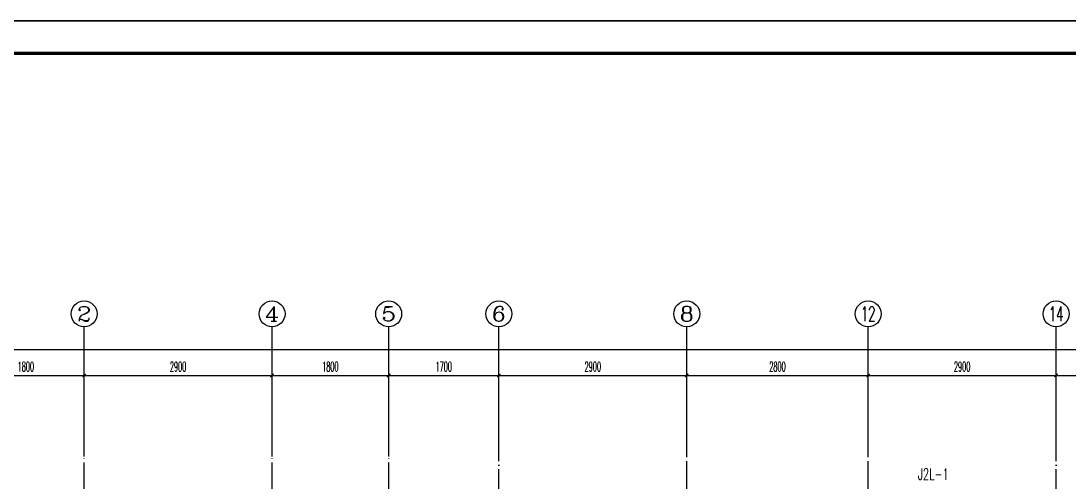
# Model space of a CAD drawing. Extents: x 27938 to 1507990, y 110129 to 923079.
# Drawn here: x 1202089 to 1218264, y 594682 to 601795 of the extents above; entities that cross this region are included whole.
import ezdxf
from ezdxf.enums import TextEntityAlignment as Align

# ---------------------------------------------------------------- set-up
doc = ezdxf.new("R2010")
doc.units = 0
doc.header["$LTSCALE"] = 1000
doc.header["$MEASUREMENT"] = 0
doc.linetypes.add('DOTE', pattern=[2.42, 2, -0.2, 0.02, -0.2])
for name, color, linetype in [('----建筑底图', 8, 'Continuous'), ('AXIS', 3, 'Continuous'), ('AXIS_TEXT', 7, 'Continuous'), ('DIM_给水', 3, 'Continuous'), ('DOTE', 1, 'Continuous'), ('TWT_TITLE', 7, 'Continuous'), ('图框', 140, 'Continuous')]:
    doc.layers.add(name, color=color, linetype=linetype)
doc.styles.add('_TCH_AXIS', font='COMPLEX', dxfattribs={"bigfont": 'GBCBIG'})
doc.styles.add('_TCH_DIM_T3', font='SIMPLEX.shx', dxfattribs={"width": 0.494118, "bigfont": 'GBCBIG.shx'})
doc.styles.add('_TWT_SERIAL', font='SIMPLEX', dxfattribs={"width": 0.8, "height": 3.5, "bigfont": 'HZTXT'})
doc.styles.add('COMPLEX', font='COMPLEX')
doc.dimstyles.new('_TCH_ARCH&&50', dxfattribs={"dimtxt": 148.75, "dimasz": 50, "dimexe": 125, "dimexo": 150, "dimgap": 63.125, "dimtad": 1, "dimdec": 0, "dimzin": 0, "dimdsep": 46, "dimtxsty": '_TCH_DIM_T3', "dimblk": 'ARCHTICK', "dimcen": 0.09, "dimclrt": 4, "dimazin": 2, "dimtfac": 1, "dimtdec": 0, "dimtix": 1, "dimtmove": 2, "dimatfit": 3, "dimfxl": 100, "dimtolj": 1, "dimtzin": 0, "dimarcsym": 0})

# ---------------------------------------------------------------- blocks, each defined once
blk = doc.blocks.new('_ArchTick')
at = {"color": 0, "linetype": 'ByBlock', "const_width": 0.4}
blk.add_lwpolyline([(-0.5, -0.5), (0.5, 0.5)], dxfattribs=at)
blk = doc.blocks.new('*D1135')
at = {"layer": 'AXIS', "color": 0, "lineweight": -2}
for p, q in [((-25100, -11308), (-25100, -9683)), ((25100, -11308), (25100, -9683)), ((-25100, -9808), (25100, -9808))]:
    blk.add_line(p, q, dxfattribs=at)
at = {"layer": 'Defpoints', "color": 0}
for p in [(25100, -9808), (-25100, -11458), (25100, -11458)]:
    blk.add_point(p, dxfattribs=at)
at = {"layer": 'AXIS', "color": 0, "lineweight": -2, "xscale": 50, "yscale": 50, "zscale": 50, "rotation": 180}
blk.add_blockref('_ArchTick', (-25100, -9808), dxfattribs=at)
at = {"layer": 'AXIS', "color": 0, "lineweight": -2, "xscale": 50, "yscale": 50, "zscale": 50}
blk.add_blockref('_ArchTick', (25100, -9808), dxfattribs=at)
at = {"layer": 'AXIS', "color": 4, "insert": (0, -9671), "char_height": 148.8, "attachment_point": 5, "style": '_TCH_DIM_T3'}
blk.add_mtext('\\A1;50200', dxfattribs=at)
blk = doc.blocks.new('*D1137')
at = {"layer": 'AXIS', "color": 0, "lineweight": -2}
for p, q in [((-25000, -11308), (-25000, -10083)), ((-23200, -11308), (-23200, -10083)), ((-25000, -10208), (-23200, -10208))]:
    blk.add_line(p, q, dxfattribs=at)
at = {"layer": 'Defpoints', "color": 0}
for p in [(-23200, -10208), (-25000, -11458), (-23200, -11458)]:
    blk.add_point(p, dxfattribs=at)
at = {"layer": 'AXIS', "color": 0, "lineweight": -2, "xscale": 50, "yscale": 50, "zscale": 50, "rotation": 180}
blk.add_blockref('_ArchTick', (-25000, -10208), dxfattribs=at)
at = {"layer": 'AXIS', "color": 0, "lineweight": -2, "xscale": 50, "yscale": 50, "zscale": 50}
blk.add_blockref('_ArchTick', (-23200, -10208), dxfattribs=at)
at = {"layer": 'AXIS', "color": 4, "insert": (-24100, -10071), "char_height": 148.8, "attachment_point": 5, "style": '_TCH_DIM_T3'}
blk.add_mtext('\\A1;1800', dxfattribs=at)
blk = doc.blocks.new('*D1138')
at = {"layer": 'AXIS', "color": 0, "lineweight": -2}
for p, q in [((-23200, -11308), (-23200, -10083)), ((-20300, -11308), (-20300, -10083)), ((-23200, -10208), (-20300, -10208))]:
    blk.add_line(p, q, dxfattribs=at)
at = {"layer": 'Defpoints', "color": 0}
for p in [(-20300, -10208), (-23200, -11458), (-20300, -11458)]:
    blk.add_point(p, dxfattribs=at)
at = {"layer": 'AXIS', "color": 0, "lineweight": -2, "xscale": 50, "yscale": 50, "zscale": 50, "rotation": 180}
blk.add_blockref('_ArchTick', (-23200, -10208), dxfattribs=at)
at = {"layer": 'AXIS', "color": 0, "lineweight": -2, "xscale": 50, "yscale": 50, "zscale": 50}
blk.add_blockref('_ArchTick', (-20300, -10208), dxfattribs=at)
at = {"layer": 'AXIS', "color": 4, "insert": (-21750, -10071), "char_height": 148.8, "attachment_point": 5, "style": '_TCH_DIM_T3'}
blk.add_mtext('\\A1;2900', dxfattribs=at)
blk = doc.blocks.new('*D1139')
at = {"layer": 'AXIS', "color": 0, "lineweight": -2}
for p, q in [((-20300, -11308), (-20300, -10083)), ((-18500, -11308), (-18500, -10083)), ((-20300, -10208), (-18500, -10208))]:
    blk.add_line(p, q, dxfattribs=at)
at = {"layer": 'Defpoints', "color": 0}
for p in [(-18500, -10208), (-20300, -11458), (-18500, -11458)]:
    blk.add_point(p, dxfattribs=at)
at = {"layer": 'AXIS', "color": 0, "lineweight": -2, "xscale": 50, "yscale": 50, "zscale": 50, "rotation": 180}
blk.add_blockref('_ArchTick', (-20300, -10208), dxfattribs=at)
at = {"layer": 'AXIS', "color": 0, "lineweight": -2, "xscale": 50, "yscale": 50, "zscale": 50}
blk.add_blockref('_ArchTick', (-18500, -10208), dxfattribs=at)
at = {"layer": 'AXIS', "color": 4, "insert": (-19400, -10071), "char_height": 148.8, "attachment_point": 5, "style": '_TCH_DIM_T3'}
blk.add_mtext('\\A1;1800', dxfattribs=at)
blk = doc.blocks.new('*D1140')
at = {"layer": 'AXIS', "color": 0, "lineweight": -2}
for p, q in [((-18500, -11308), (-18500, -10083)), ((-16800, -11308), (-16800, -10083)), ((-18500, -10208), (-16800, -10208))]:
    blk.add_line(p, q, dxfattribs=at)
at = {"layer": 'Defpoints', "color": 0}
for p in [(-16800, -10208), (-18500, -11458), (-16800, -11458)]:
    blk.add_point(p, dxfattribs=at)
at = {"layer": 'AXIS', "color": 0, "lineweight": -2, "xscale": 50, "yscale": 50, "zscale": 50, "rotation": 180}
blk.add_blockref('_ArchTick', (-18500, -10208), dxfattribs=at)
at = {"layer": 'AXIS', "color": 0, "lineweight": -2, "xscale": 50, "yscale": 50, "zscale": 50}
blk.add_blockref('_ArchTick', (-16800, -10208), dxfattribs=at)
at = {"layer": 'AXIS', "color": 4, "insert": (-17650, -10071), "char_height": 148.8, "attachment_point": 5, "style": '_TCH_DIM_T3'}
blk.add_mtext('\\A1;1700', dxfattribs=at)
blk = doc.blocks.new('*D1141')
at = {"layer": 'AXIS', "color": 0, "lineweight": -2}
for p, q in [((-16800, -11308), (-16800, -10083)), ((-13900, -11308), (-13900, -10083)), ((-16800, -10208), (-13900, -10208))]:
    blk.add_line(p, q, dxfattribs=at)
at = {"layer": 'Defpoints', "color": 0}
for p in [(-13900, -10208), (-16800, -11458), (-13900, -11458)]:
    blk.add_point(p, dxfattribs=at)
at = {"layer": 'AXIS', "color": 0, "lineweight": -2, "xscale": 50, "yscale": 50, "zscale": 50, "rotation": 180}
blk.add_blockref('_ArchTick', (-16800, -10208), dxfattribs=at)
at = {"layer": 'AXIS', "color": 0, "lineweight": -2, "xscale": 50, "yscale": 50, "zscale": 50}
blk.add_blockref('_ArchTick', (-13900, -10208), dxfattribs=at)
at = {"layer": 'AXIS', "color": 4, "insert": (-15350, -10071), "char_height": 148.8, "attachment_point": 5, "style": '_TCH_DIM_T3'}
blk.add_mtext('\\A1;2900', dxfattribs=at)
blk = doc.blocks.new('*D1142')
at = {"layer": 'AXIS', "color": 0, "lineweight": -2}
for p, q in [((-13900, -11308), (-13900, -10083)), ((-11100, -11308), (-11100, -10083)), ((-13900, -10208), (-11100, -10208))]:
    blk.add_line(p, q, dxfattribs=at)
at = {"layer": 'Defpoints', "color": 0}
for p in [(-11100, -10208), (-13900, -11458), (-11100, -11458)]:
    blk.add_point(p, dxfattribs=at)
at = {"layer": 'AXIS', "color": 0, "lineweight": -2, "xscale": 50, "yscale": 50, "zscale": 50, "rotation": 180}
blk.add_blockref('_ArchTick', (-13900, -10208), dxfattribs=at)
at = {"layer": 'AXIS', "color": 0, "lineweight": -2, "xscale": 50, "yscale": 50, "zscale": 50}
blk.add_blockref('_ArchTick', (-11100, -10208), dxfattribs=at)
at = {"layer": 'AXIS', "color": 4, "insert": (-12500, -10071), "char_height": 148.8, "attachment_point": 5, "style": '_TCH_DIM_T3'}
blk.add_mtext('\\A1;2800', dxfattribs=at)
blk = doc.blocks.new('*D1143')
at = {"layer": 'AXIS', "color": 0, "lineweight": -2}
for p, q in [((-11100, -11308), (-11100, -10083)), ((-8200, -11308), (-8200, -10083)), ((-11100, -10208), (-8200, -10208))]:
    blk.add_line(p, q, dxfattribs=at)
at = {"layer": 'Defpoints', "color": 0}
for p in [(-8200, -10208), (-11100, -11458), (-8200, -11458)]:
    blk.add_point(p, dxfattribs=at)
at = {"layer": 'AXIS', "color": 0, "lineweight": -2, "xscale": 50, "yscale": 50, "zscale": 50, "rotation": 180}
blk.add_blockref('_ArchTick', (-11100, -10208), dxfattribs=at)
at = {"layer": 'AXIS', "color": 0, "lineweight": -2, "xscale": 50, "yscale": 50, "zscale": 50}
blk.add_blockref('_ArchTick', (-8200, -10208), dxfattribs=at)
at = {"layer": 'AXIS', "color": 4, "insert": (-9650, -10071), "char_height": 148.8, "attachment_point": 5, "style": '_TCH_DIM_T3'}
blk.add_mtext('\\A1;2900', dxfattribs=at)
blk = doc.blocks.new('*D1144')
at = {"layer": 'AXIS', "color": 0, "lineweight": -2}
for p, q in [((-8200, -11308), (-8200, -10083)), ((-6500, -11308), (-6500, -10083)), ((-8200, -10208), (-6500, -10208))]:
    blk.add_line(p, q, dxfattribs=at)
at = {"layer": 'Defpoints', "color": 0}
for p in [(-6500, -10208), (-8200, -11458), (-6500, -11458)]:
    blk.add_point(p, dxfattribs=at)
at = {"layer": 'AXIS', "color": 0, "lineweight": -2, "xscale": 50, "yscale": 50, "zscale": 50, "rotation": 180}
blk.add_blockref('_ArchTick', (-8200, -10208), dxfattribs=at)
at = {"layer": 'AXIS', "color": 0, "lineweight": -2, "xscale": 50, "yscale": 50, "zscale": 50}
blk.add_blockref('_ArchTick', (-6500, -10208), dxfattribs=at)
at = {"layer": 'AXIS', "color": 4, "insert": (-7350, -10071), "char_height": 148.8, "attachment_point": 5, "style": '_TCH_DIM_T3'}
blk.add_mtext('\\A1;1700', dxfattribs=at)
blk = doc.blocks.new('_AXISO')
blk.add_circle((0, 0), 0.5)
at = {"layer": 'AXIS_TEXT', "style": 'COMPLEX', "width": 1.041667}
blk.add_attdef('A', text='', height=0.56, dxfattribs=at).set_placement((-0.25, -0.28), (0.25, -0.28), align=Align.FIT)
blk = doc.blocks.new('A$C149A4CC3')
at = {"layer": 'AXIS', "color": 8}
for p, q in [((-23200, -11458), (-23200, -9458)), ((-20300, -11458), (-20300, -9458)), ((-18500, -11458), (-18500, -9458)), ((-16800, -11458), (-16800, -9458)), ((-13900, -11458), (-13900, -9458)), ((-11100, -11458), (-11100, -9458)), ((-8200, -11458), (-8200, -9458))]:
    blk.add_line(p, q, dxfattribs=at)
at = {"layer": 'DOTE', "color": 169, "linetype": 'DOTE', "ltscale": 0.3}
for p, q in [((-23200, -19410.1), (-23200, -11458)), ((-20300, -19410.1), (-20300, -11458)), ((-18500, -19410.1), (-18500, -11458)), ((-16800, -16610.1), (-16800, -11458)), ((-13900, -17209.8), (-13900, -11458)), ((-11100, -17209.8), (-11100, -11458)), ((-8200, -16610.1), (-8200, -11458))]:
    blk.add_line(p, q, dxfattribs=at)
at = {"layer": 'AXIS', "color": 8}
ref = blk.add_blockref('_AXISO', (-23200, -9258), dxfattribs=dict(at, xscale=400, yscale=400, zscale=400))
ref.add_attrib('A', '2', dxfattribs={"layer": 'AXIS_TEXT', "color": 8, "ltscale": 0.5, "height": 226.3, "style": '_TCH_AXIS', "width": 1.5}).set_placement((-23313.1, -9371.2), (-23086.9, -9371.2), align=Align.FIT)
ref = blk.add_blockref('_AXISO', (-20300, -9258), dxfattribs=dict(at, xscale=400, yscale=400, zscale=400))
ref.add_attrib('A', '4', dxfattribs={"layer": 'AXIS_TEXT', "color": 8, "ltscale": 0.5, "height": 226.3, "style": '_TCH_AXIS', "width": 1.3125}).set_placement((-20413.1, -9371.2), (-20186.9, -9371.2), align=Align.FIT)
ref = blk.add_blockref('_AXISO', (-18500, -9258), dxfattribs=dict(at, xscale=400, yscale=400, zscale=400))
ref.add_attrib('A', '5', dxfattribs={"layer": 'AXIS_TEXT', "color": 8, "ltscale": 0.5, "height": 226.3, "style": '_TCH_AXIS', "width": 1.5}).set_placement((-18613.1, -9371.2), (-18386.9, -9371.2), align=Align.FIT)
ref = blk.add_blockref('_AXISO', (-16800, -9258), dxfattribs=dict(at, xscale=400, yscale=400, zscale=400))
ref.add_attrib('A', '6', dxfattribs={"layer": 'AXIS_TEXT', "color": 8, "ltscale": 0.5, "height": 226.3, "style": '_TCH_AXIS', "width": 1.5}).set_placement((-16913.1, -9371.2), (-16686.9, -9371.2), align=Align.FIT)
ref = blk.add_blockref('_AXISO', (-13900, -9258), dxfattribs=dict(at, xscale=400, yscale=400, zscale=400))
ref.add_attrib('A', '8', dxfattribs={"layer": 'AXIS_TEXT', "color": 8, "ltscale": 0.5, "height": 226.3, "style": '_TCH_AXIS', "width": 1.5}).set_placement((-14013.1, -9371.2), (-13786.9, -9371.2), align=Align.FIT)
ref = blk.add_blockref('_AXISO', (-11100, -9258), dxfattribs=dict(at, xscale=400, yscale=400, zscale=400))
ref.add_attrib('A', '12', dxfattribs={"layer": 'AXIS_TEXT', "color": 8, "ltscale": 0.5, "height": 226.27, "style": '_TCH_AXIS', "width": 0.724138}).set_placement((-11213.1, -9371.2), (-10986.9, -9371.2), align=Align.FIT)
ref = blk.add_blockref('_AXISO', (-8200, -9258), dxfattribs=dict(at, xscale=400, yscale=400, zscale=400))
ref.add_attrib('A', '14', dxfattribs={"layer": 'AXIS_TEXT', "color": 8, "ltscale": 0.5, "height": 226.27, "style": '_TCH_AXIS', "width": 0.677419}).set_placement((-8313.1, -9371.2), (-8086.9, -9371.2), align=Align.FIT)
for p1, p2, distance, picture, middle in [((-25100, -11458), (25100, -11458), 1650, '*D1135', (0, -9670.5)), ((-25000, -11458), (-23200, -11458), 1250, '*D1137', (-24100, -10070.5)), ((-23200, -11458), (-20300, -11458), 1250, '*D1138', (-21750, -10070.5)), ((-20300, -11458), (-18500, -11458), 1250, '*D1139', (-19400, -10070.5)), ((-18500, -11458), (-16800, -11458), 1250, '*D1140', (-17650, -10070.5)), ((-16800, -11458), (-13900, -11458), 1250, '*D1141', (-15350, -10070.5)), ((-13900, -11458), (-11100, -11458), 1250, '*D1142', (-12500, -10070.5)), ((-11100, -11458), (-8200, -11458), 1250, '*D1143', (-9650, -10070.5)), ((-8200, -11458), (-6500, -11458), 1250, '*D1144', (-7350, -10070.5))]:
    dim = blk.add_aligned_dim(p1=p1, p2=p2, distance=distance, dimstyle='_TCH_ARCH&&50', dxfattribs=at)
    dim.commit()
    dim.dimension.update_dxf_attribs({"geometry": picture, "text_midpoint": middle})

msp = doc.modelspace()

# ---------------------------------------------------------------- block references
at = {"layer": '----建筑底图'}
msp.add_blockref('A$C149A4CC3', (1226263.6, 606534.1), dxfattribs=at)

# ---------------------------------------------------------------- next in the draw order: linework, layer by layer
at = {"layer": 'TWT_TITLE'}
msp.add_lwpolyline([(1189461.1, 572095.4), (1263011.1, 572095.4), (1263011.1, 601795.4), (1189461.1, 601795.4)], close=True, dxfattribs=at)
at = {"layer": 'TWT_TITLE', "const_width": 50}
msp.add_lwpolyline([(1190711.1, 572595.4), (1262511.1, 572595.4), (1262511.1, 601295.4), (1190711.1, 601295.4)], close=True, dxfattribs=at)
at = {"layer": '图框'}
msp.add_lwpolyline([(1189461.1, 601795.4), (1263011.1, 601795.4), (1263011.1, 572095.4), (1189461.1, 572095.4)], close=True, dxfattribs=at)
msp.add_lwpolyline([(1189461.1, 601795.4), (1263011.1, 601795.4), (1263011.1, 572095.4), (1189461.1, 572095.4)], close=True, dxfattribs=at)
at = {"layer": '图框', "const_width": 50}
msp.add_lwpolyline([(1262511.1, 572595.4), (1262511.1, 601295.4), (1190711.1, 601295.4), (1190711.1, 572595.4)], close=True, dxfattribs=at)

# ---------------------------------------------------------------- next in the draw order: texts
at = {"layer": 'DIM_给水', "color": 7, "style": '_TWT_SERIAL', "width": 0.64}
msp.add_text('J2L-1', height=175, dxfattribs=at).set_placement((1215932.1, 594717.4))

doc.saveas('drawing.dxf')
